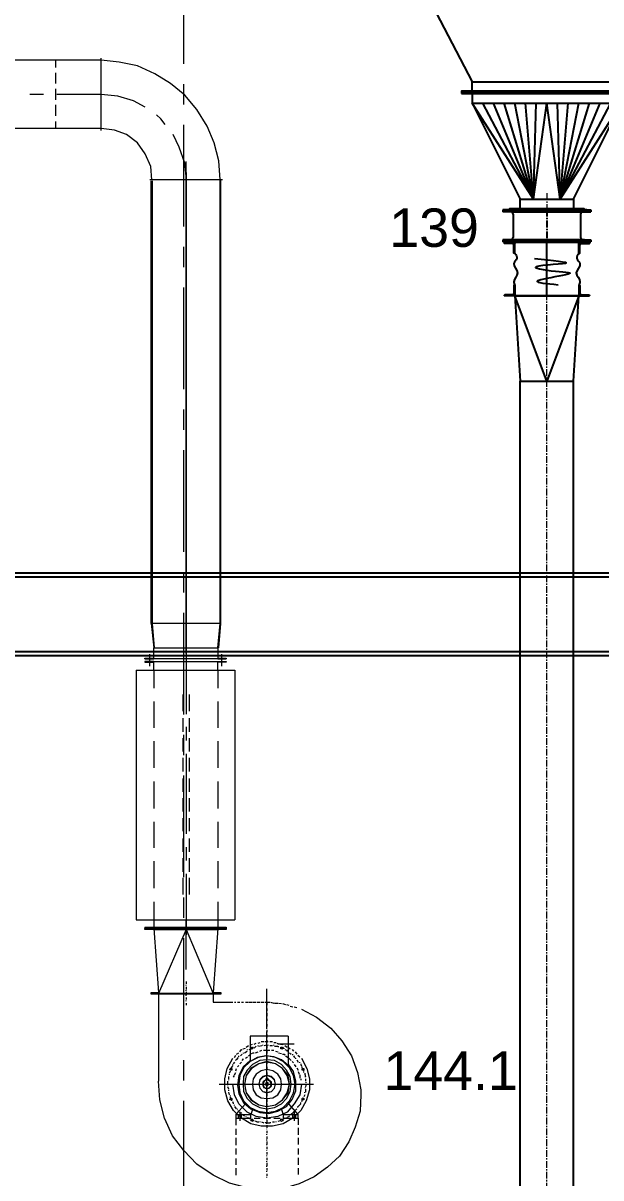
# Model space of a CAD drawing. Header units: millimetres. Extents: x 3220 to 226993, y 817 to 176024.
# Drawn here: x 125651 to 128357, y 151109 to 156518 of the extents above; entities that cross this region are included whole.
import ezdxf

# ---------------------------------------------------------------- set-up
doc = ezdxf.new("R2010")
doc.units = ezdxf.units.MM
doc.linetypes.add('ACAD_ISO03W100', pattern=[30, 12, -18])
doc.linetypes.add('AXES', pattern=[50.8, 31.75, -6.35, 6.35, -6.35])
doc.layers.add('Axe', color=1, linetype='AXES', lineweight=9)
doc.layers.add('Cache', color=3, linetype='ACAD_ISO03W100', lineweight=13)
doc.layers.add('Repère', color=76, linetype='Continuous')
doc.styles.get("Standard").update_dxf_attribs({"font": 'arial.ttf'})

# ---------------------------------------------------------------- blocks, each defined once
blk = doc.blocks.new('section 4-3')
for points in [[(14805, 17610), (195, 17610), (195, 18000), (14805, 18000)], [(195, 17981), (14805, 17981), (14805, 17629), (195, 17629)]]:
    blk.add_lwpolyline(points, close=True)
at = {"layer": 'Axe', "ltscale": 15}
blk.add_line((6000, -4000), (6000, 33046.2), dxfattribs=at)
blk = doc.blocks.new('ligne broyage 2')
at = {"color": 4, "linetype": 'Continuous', "lineweight": 15}
for points in [[(-769.8, 17615.8), (-762.6, 17704.1), (-740.9, 17789.4), (-707.6, 17867.5), (-659.8, 17945.6), (-603.4, 18012.2), (-536.9, 18067.1), (-463.1, 18112), (-382.1, 18149.6), (-296.8, 18167), (-211.4, 18175.6)], [(-211.4, 18175.6), (5588.5, 18175.6)], [(-0.2, 18140.9), (-0.2, 18175.6), (-0.2, 18175.6)], [(-0.2, 18067.1), (-0.2, 18116.3)], [(-0.2, 17990.5), (-0.2, 18041.1)], [(-0.2, 17915.3), (-0.2, 17967.3)], [(-448.6, 17615.8), (-444.3, 17678), (-418.3, 17737.3), (-382.1, 17789.4), (-330, 17827), (-273.6, 17848.7), (-211.4, 17855.9)], [(-211.4, 17855.9), (5588.5, 17855.9)], [(-0.2, 17855.9), (-0.2, 17889.2)], [(-772.7, 15537.7), (-772.7, 17615.8), (-772.7, 17615.8)], [(-769.1, 15537.7), (-769.1, 17615.8)], [(-461.7, 15423.4), (-451.5, 15537.7), (-451.5, 17611.5)], [(-446.5, 15537.7), (-446.5, 17611.5)], [(-762.6, 15423.4), (-772.7, 15537.7), (-772.7, 15537.7)], [(-772.7, 15537.7), (-451.5, 15537.7), (-451.5, 15537.7)], [(-757.5, 15423.4), (-769.1, 15537.7), (-446.5, 15537.7), (-458, 15423.4)]]:
    blk.add_lwpolyline(points, dxfattribs=at)
at = {"color": 4, "linetype": 'Continuous', "lineweight": 5}
for points in [[(-211.4, 17845.8), (-211.4, 18185.8), (-211.4, 18185.8)], [(-779.9, 17615.8), (-440, 17615.8), (-440, 17615.8)]]:
    blk.add_lwpolyline(points, dxfattribs=at)
at = {"color": 1, "linetype": 'Continuous', "lineweight": 5, "true_color": 0x000001}
for points in [[(-418.3, 17955.8), (-363.3, 17986.1), (-289.5, 18007.8), (-211.4, 18015.1)], [(-211.4, 18015.1), (-4.5, 18015.1)], [(-510.8, 17874.7), (-492, 17900.8), (-470.3, 17919.6)], [(-610.7, 17615.8), (-603.4, 17693.9), (-577.4, 17767.7), (-548.5, 17827)], [(-609.9, 15397.4), (-609.9, 17701.2)], [(-610.7, 15371.3), (-610.7, 17649.1)], [(-757.5, 15375.7), (-798, 15375.7), (-798, 15371.3)], [(-757.5, 15375.7), (-757.5, 15371.3), (-798, 15371.3)], [(-776.3, 15338.1), (-776.3, 15393)], [(-416.1, 15375.7), (-458, 15375.7)], [(-416.1, 15371.3), (-458, 15371.3), (-458, 15375.7)], [(-439.2, 15338.1), (-439.2, 15393)], [(-416.1, 15371.3), (-416.1, 15375.7)], [(-798, 15359.8), (-798, 15356.9)], [(-757.5, 15359.8), (-798, 15359.8)], [(-757.5, 15359.8), (-798, 15359.8), (-798, 15359.8)], [(-798, 15356.9), (-757.5, 15356.9)], [(-475.4, 15359.8), (-738.7, 15359.8)], [(-458, 15359.8), (-416.1, 15359.8)], [(-458, 15359.8), (-416.1, 15359.8)], [(-416.1, 15356.9), (-458, 15356.9)], [(-416.1, 15359.8), (-416.1, 15356.9)], [(-609.9, 13916.1), (-609.9, 14149)], [(-609.9, 14104.1), (-735.8, 13804.7), (-735.8, 13804.7)], [(-609.9, 14104.1), (-479.7, 13804.7)], [(-609.9, 13861.1), (-609.9, 13849.5)], [(-987.5, 13638.3), (-987.5, 13826.4)], [(-609.9, 13842.3), (-609.9, 13845.2)], [(-609.9, 13835.1), (-609.9, 13823.5)], [(-609.9, 13816.3), (-609.9, 13819.2)], [(-609.9, 13811.9), (-609.9, 13797.5)], [(-609.9, 13793.1), (-609.9, 13797.5)], [(-987.5, 13764.2), (-987.5, 13749.7)], [(-987.5, 13742.5), (-987.5, 13745.4)], [(-609.9, 13785.9), (-609.9, 13775.8)], [(-609.9, 13768.5), (-609.9, 13771.4)], [(-609.9, 13759.8), (-609.9, 13749.7), (-609.9, 13749.7)], [(-987.5, 13733.8), (-987.5, 13723.7)], [(-987.5, 13716.5), (-987.5, 13719.3)], [(-987.5, 13712.1), (-987.5, 13697.6)], [(-987.5, 13693.3), (-987.5, 13697.6)], [(-987.5, 13686.1), (-987.5, 13675.9)], [(-987.5, 13667.3), (-987.5, 13671.6)], [(-987.5, 13660), (-987.5, 13649.9)], [(-987.5, 13641.2), (-987.5, 13645.6)], [(-987.5, 13634), (-987.5, 13623.9)], [(-987.5, 13220.3), (-987.5, 13626.8)], [(-987.5, 13616.6), (-987.5, 13619.5)], [(-987.5, 13612.3), (-987.5, 13597.8)], [(-987.5, 13564.6), (-987.5, 13600.7)], [(-987.5, 13593.5), (-987.5, 13597.8)], [(-987.5, 13586.3), (-987.5, 13574.7)], [(-1094.5, 13526.9), (-1101.8, 13519.7)], [(-1087.3, 13531.3), (-1087.3, 13534.2)], [(-1072.8, 13541.4), (-1080.1, 13538.5), (-1083, 13534.2)], [(-1068.5, 13545.8), (-1068.5, 13548.6)], [(-1049.7, 13548.6), (-1061.3, 13545.8)], [(-1042.5, 13553), (-1042.5, 13557.3)], [(-1023.7, 13557.3), (-1039.6, 13557.3), (-1039.6, 13557.3)], [(-1020.8, 13560.2), (-1020.8, 13564.6)], [(-1002, 13560.2), (-1013.5, 13560.2)], [(-994.7, 13560.2), (-994.7, 13564.6)], [(-987.5, 13567.5), (-987.5, 13571.8)], [(-975.9, 13560.2), (-987.5, 13564.6)], [(-987.5, 13560.2), (-987.5, 13548.6)], [(-987.5, 13541.4), (-987.5, 13545.8)], [(-987.5, 13534.2), (-987.5, 13524.1)], [(-987.5, 13379.4), (-987.5, 13526.9)], [(-968.7, 13560.2), (-968.7, 13564.6)], [(-949.9, 13557.3), (-964.4, 13560.2)], [(-947, 13557.3), (-947, 13560.2)], [(-928.2, 13548.6), (-938.3, 13557.3)], [(-921, 13548.6), (-921, 13553)], [(-905, 13541.4), (-916.6, 13545.8)], [(-897.8, 13538.5), (-897.8, 13541.4)], [(-883.3, 13526.9), (-894.9, 13534.2)], [(-879, 13524.1), (-879, 13526.9)], [(-1146.6, 13474.9), (-1146.6, 13472), (-1149.5, 13464.7)], [(-1142.3, 13479.2), (-1142.3, 13482.1)], [(-1127.8, 13493.7), (-1135, 13482.1)], [(-1123.5, 13498), (-1123.5, 13500.9)], [(-1113.3, 13512.5), (-1116.2, 13508.1), (-1120.6, 13505.2)], [(-1109, 13515.4), (-1109, 13519.7)], [(-987.5, 13515.4), (-987.5, 13519.7)], [(-987.5, 13512.5), (-987.5, 13498)], [(-987.5, 13493.7), (-987.5, 13498)], [(-987.5, 13486.4), (-987.5, 13474.9)], [(-987.5, 13467.6), (-987.5, 13472)], [(-864.5, 13512.5), (-871.8, 13519.7)], [(-857.3, 13508.1), (-857.3, 13512.5)], [(-845.7, 13493.7), (-854.4, 13505.2)], [(-842.8, 13490.8), (-842.8, 13493.7)], [(-831.3, 13474.9), (-838.5, 13482.1)], [(-828.4, 13467.6), (-828.4, 13472)], [(-1165.4, 13431.5), (-1165.4, 13427.1), (-1168.3, 13415.6)], [(-1168.3, 13412.7), (-1168.3, 13415.6)], [(-1153.9, 13453.2), (-1161.1, 13441.6)], [(-1161.1, 13434.4), (-1161.1, 13438.7)], [(-1153.9, 13456.1), (-1153.9, 13460.4)], [(-987.5, 13460.4), (-987.5, 13448.8)], [(-987.5, 13441.6), (-987.5, 13445.9)], [(-987.5, 13434.4), (-987.5, 13422.8)], [(-987.5, 13415.6), (-987.5, 13419.9)], [(-819.7, 13453.2), (-828.4, 13464.7)], [(-819.7, 13445.9), (-819.7, 13448.8)], [(-812.5, 13431.5), (-816.8, 13441.6)], [(-812.5, 13422.8), (-812.5, 13427.1)], [(-809.6, 13405.4), (-809.6, 13415.6)], [(-764.7, 13379.4), (-1205.9, 13379.4), (-1205.9, 13379.4)], [(-1172.7, 13386.6), (-1172.7, 13389.5)], [(-1172.7, 13379.4), (-1168.3, 13367.8), (-1168.3, 13367.8)], [(-1168.3, 13405.4), (-1168.3, 13393.9)], [(-1168.3, 13360.6), (-1168.3, 13363.5)], [(-828.4, 13379.4), (-1146.6, 13379.4)], [(-987.5, 13412.7), (-987.5, 13398.2)], [(-987.5, 13393.9), (-987.5, 13398.2)], [(-987.5, 13386.6), (-987.5, 13375.1)], [(-987.5, 13367.8), (-987.5, 13372.2)], [(-987.5, 13360.6), (-987.5, 13349)], [(-809.6, 13398.2), (-809.6, 13401.1)], [(-809.6, 13356.3), (-805.2, 13367.8)], [(-805.2, 13379.4), (-805.2, 13393.9)], [(-805.2, 13379.4), (-805.2, 13382.3)], [(-805.2, 13375.1), (-805.2, 13379.4)], [(-1168.3, 13356.3), (-1168.3, 13341.8)], [(-1165.4, 13338.9), (-1165.4, 13341.8)], [(-1165.4, 13330.2), (-1161.1, 13320.1)], [(-1156.7, 13312.9), (-1156.7, 13315.7)], [(-1153.9, 13308.5), (-1149.5, 13296.9)], [(-987.5, 13341.8), (-987.5, 13346.1)], [(-987.5, 13334.6), (-987.5, 13323)], [(-987.5, 13315.7), (-987.5, 13320.1)], [(-987.5, 13312.9), (-987.5, 13296.9)], [(-819.7, 13308.5), (-816.8, 13320.1)], [(-816.8, 13323), (-816.8, 13327.3)], [(-812.5, 13330.2), (-809.6, 13341.8), (-809.6, 13341.8)], [(-809.6, 13349), (-809.6, 13353.4)], [(-1146.6, 13289.7), (-1146.6, 13294)], [(-1146.6, 13286.8), (-1135, 13275.2)], [(-1132.2, 13270.9), (-1132.2, 13275.2)], [(-1127.8, 13263.7), (-1120.6, 13256.4)], [(-1116.2, 13249.2), (-1116.2, 13253.5)], [(-987.5, 13294), (-987.5, 13296.9)], [(-987.5, 13286.8), (-987.5, 13275.2)], [(-987.5, 13268), (-987.5, 13270.9)], [(-987.5, 13260.8), (-987.5, 13249.2)], [(-864.5, 13246.3), (-857.3, 13249.2), (-854.4, 13256.4)], [(-850.1, 13260.8), (-850.1, 13263.7)], [(-845.7, 13263.7), (-838.5, 13275.2)], [(-835.6, 13279.6), (-835.6, 13282.5)], [(-831.3, 13286.8), (-831.3, 13289.7), (-828.4, 13296.9)], [(-824, 13301.3), (-824, 13305.6)], [(-1113.3, 13246.3), (-1101.8, 13237.6)], [(-1097.4, 13234.7), (-1097.4, 13237.6)], [(-1094.5, 13230.4), (-1083, 13223.2)], [(-1080.1, 13220.3), (-1080.1, 13223.2)], [(-1072.8, 13220.3), (-1061.3, 13213)], [(-1054, 13213), (-1054, 13215.9)], [(-1049.7, 13208.7), (-1039.6, 13204.4)], [(-1030.9, 13201.5), (-1030.9, 13204.4)], [(-1023.7, 13201.5), (-1013.5, 13201.5)], [(-1004.9, 13197.1), (-1004.9, 13201.5)], [(-987.5, 13242), (-987.5, 13246.3)], [(-987.5, 13234.7), (-987.5, 13223.2)], [(-987.5, 13215.9), (-987.5, 13220.3)], [(-987.5, 13213), (-987.5, 13197.1)], [(-983.2, 13197.1), (-983.2, 13201.5)], [(-975.9, 13197.1), (-964.4, 13201.5)], [(-957.1, 13201.5), (-957.1, 13204.4)], [(-949.9, 13201.5), (-942.7, 13201.5), (-938.3, 13204.4)], [(-935.4, 13204.4), (-935.4, 13208.7)], [(-928.2, 13208.7), (-916.6, 13213)], [(-909.4, 13215.9), (-909.4, 13220.3)], [(-905, 13220.3), (-897.8, 13220.3), (-894.9, 13223.2)], [(-890.6, 13227.5), (-890.6, 13230.4)], [(-883.3, 13230.4), (-871.8, 13237.6)], [(-868.9, 13242), (-868.9, 13246.3)], [(-1002, 13197.1), (-987.5, 13197.1)], [(-987.5, 13194.2), (-987.5, 13197.1)], [(-987.5, 13187), (-987.5, 13175.4)], [(-987.5, 13168.2), (-987.5, 13171.1)], [(-987.5, 13161), (-987.5, 13149.4)], [(-987.5, 13142.2), (-987.5, 13145.1)], [(-987.5, 13134.9), (-987.5, 13123.4)], [(-987.5, 13116.1), (-987.5, 13120.5)], [(-987.5, 13111.8), (-987.5, 13097.3)], [(-987.5, 13094.4), (-987.5, 13097.3)], [(-987.5, 13085.7), (-987.5, 13075.6)], [(-987.5, 13068.4), (-987.5, 13071.3)], [(-987.5, 13061.1), (-987.5, 13049.6)], [(-987.5, 13042.3), (-987.5, 13045.2)], [(-987.5, 13035.1), (-987.5, 13023.5)], [(-987.5, 13016.3), (-987.5, 13019.2)], [(-987.5, 13012), (-987.5, 12997.5)], [(-987.5, 12993.2), (-987.5, 12997.5)], [(-987.5, 12985.9), (-987.5, 12975.8)], [(-987.5, 12968.6), (-987.5, 12971.5)], [(-987.5, 12959.9), (-987.5, 12949.8)], [(-987.5, 12942.5), (-987.5, 12945.4)]]:
    blk.add_lwpolyline(points, dxfattribs=at)
at = {"color": 1, "linetype": 'Continuous', "lineweight": 5}
blk.add_lwpolyline([(59.1, 18015.1), (122.8, 18015.1)], dxfattribs=at)
at = {"color": 4, "linetype": 'Continuous', "lineweight": 15}
blk.add_lwpolyline([(-458, 15371.3), (-458, 15423.4), (-757.5, 15423.4), (-757.5, 15371.3)], close=True, dxfattribs=at)
at = {"color": 5, "linetype": 'Continuous', "lineweight": 5, "true_color": 0x000005}
for points in [[(-609.9, 15397.4), (-609.9, 15112.4)], [(-624.4, 15205), (-624.4, 15126.9)], [(-594, 15205), (-594, 15126.9)], [(-624.4, 15093.6), (-624.4, 15029.9)], [(-594, 15093.6), (-594, 15029.9)], [(-609.9, 15053.1), (-609.9, 14989.4)], [(-624.4, 15001), (-624.4, 14937.4)], [(-594, 15001), (-594, 14937.4)], [(-624.4, 14908.4), (-624.4, 14844.8)], [(-609.9, 14927.2), (-609.9, 14552.6)], [(-594, 14908.4), (-594, 14844.8)], [(-624.4, 14811.5), (-624.4, 14749.3)], [(-594, 14811.5), (-594, 14749.3)], [(-624.4, 14718.9), (-624.4, 14656.7)], [(-594, 14718.9), (-594, 14656.7)], [(-624.4, 14626.3), (-624.4, 14564.1)], [(-594, 14626.3), (-594, 14564.1)], [(-624.4, 14530.9), (-624.4, 14467.2)], [(-594, 14530.9), (-594, 14467.2)], [(-609.9, 14490.4), (-609.9, 14426.7)], [(-624.4, 14438.3), (-624.4, 14374.6)], [(-594, 14438.3), (-594, 14374.6)], [(-624.4, 14345.7), (-624.4, 14267.6), (-624.4, 14267.6)], [(-609.9, 14364.5), (-609.9, 14079.5), (-609.9, 14079.5)], [(-594, 14345.7), (-594, 14267.6), (-594, 14267.6)]]:
    blk.add_lwpolyline(points, dxfattribs=at)
at = {"color": 7, "linetype": 'Continuous', "lineweight": 15, "true_color": 0x000007}
for points in [[(-375.6, 15319.3), (-838.5, 15319.3)], [(-838.5, 15319.3), (-838.5, 14149)], [(-439.2, 15359.8), (-776.3, 15359.8)], [(-757.5, 15319.3), (-757.5, 15359.8)], [(-757.5, 15319.3), (-757.5, 15233.9)], [(-458, 15319.3), (-458, 15359.8)], [(-458, 15319.3), (-458, 15233.9)], [(-375.6, 15319.3), (-375.6, 14149)], [(-757.5, 15171.7), (-757.5, 15048.8)], [(-458, 15171.7), (-458, 15048.8)], [(-757.5, 14986.5), (-757.5, 14860.7)], [(-458, 14986.5), (-458, 14860.7)], [(-757.5, 14797), (-757.5, 14671.2)], [(-458, 14797), (-458, 14671.2)], [(-757.5, 14609), (-757.5, 14486)], [(-458, 14609), (-458, 14486)], [(-757.5, 14423.8), (-757.5, 14298)], [(-458, 14423.8), (-458, 14298)], [(-757.5, 14234.3), (-757.5, 14149), (-757.5, 14149)], [(-458, 14234.3), (-458, 14149), (-458, 14149)], [(-375.6, 14149), (-838.5, 14149), (-838.5, 14149)], [(-757.5, 14149), (-757.5, 14108.5)], [(-458, 14149), (-458, 14108.5)], [(-798, 14115.7), (-798, 14108.5)], [(-439.2, 14115.7), (-776.3, 14115.7)], [(-439.2, 14108.5), (-776.3, 14108.5)], [(-416.1, 14108.5), (-757.5, 14108.5), (-735.8, 13809)], [(-458, 14104.1), (-757.5, 14104.1), (-757.5, 14104.1)], [(-458, 14108.5), (-479.7, 13809), (-479.7, 13809)], [(-416.1, 14115.7), (-416.1, 14108.5)], [(-735.8, 13804.7), (-479.7, 13804.7), (-479.7, 13393.9)], [(-735.8, 13804.7), (-735.8, 13764.2), (-735.8, 13764.2)], [(-735.8, 13764.2), (-828.4, 13764.2), (-828.4, 13764.2)], [(-1149.5, 13730.9), (-1220.4, 13693.3), (-1286.9, 13641.2), (-1339, 13583.4), (-1383.9, 13512.5), (-1412.8, 13434.4), (-1427.3, 13353.4)], [(-1149.5, 13500.9), (-1175.6, 13453.2), (-1187.1, 13405.4), (-1187.1, 13353.4), (-1172.7, 13301.3), (-1146.6, 13256.4), (-1109, 13220.3), (-1064.2, 13194.2), (-1013.5, 13182.7), (-961.5, 13182.7), (-912.3, 13194.2), (-868.9, 13220.3), (-831.3, 13256.4), (-805.2, 13301.3), (-790.8, 13353.4), (-790.8, 13405.4), (-802.3, 13453.2), (-828.4, 13500.9)], [(-1427.3, 13330.2), (-1424.4, 13253.5), (-1401.2, 13178.3), (-1372.3, 13108.9), (-1327.4, 13042.3), (-1272.5, 12990.3), (-1208.8, 12945.4), (-1139.4, 12912.2), (-1064.2, 12890.5), (-987.5, 12886.1), (-902.1, 12893.3), (-812.5, 12916.5), (-735.8, 12952.7), (-660.6, 13004.7), (-598.4, 13068.4), (-546.3, 13137.8), (-508.7, 13220.3), (-487, 13305.6), (-479.7, 13393.9)], [(-1149.5, 13379.4), (-1142.3, 13330.2), (-1116.2, 13286.8), (-1083, 13249.2), (-1039.6, 13227.5), (-987.5, 13220.3), (-938.3, 13227.5), (-894.9, 13249.2), (-857.3, 13286.8), (-835.6, 13330.2), (-828.4, 13379.4)], [(-1427.3, 13353.4), (-1427.3, 13330.2), (-1427.3, 13330.2)]]:
    blk.add_lwpolyline(points, dxfattribs=at)
at = {"color": 7, "linetype": 'Continuous', "lineweight": 5, "true_color": 0x000007}
for points in [[(-416.1, 14115.7), (-798, 14115.7)], [(-416.1, 14108.5), (-798, 14108.5)], [(-1116.2, 13742.5), (-1127.8, 13738.1), (-1127.8, 13738.1)], [(-1097.4, 13745.4), (-1109, 13742.5)], [(-1080.1, 13752.6), (-1090.2, 13749.7)], [(-1061.3, 13757), (-1075.7, 13752.6)], [(-1042.5, 13759.8), (-1056.9, 13757)], [(-1023.7, 13759.8), (-1039.6, 13759.8)], [(-1004.9, 13764.2), (-1020.8, 13759.8)], [(-987.5, 13764.2), (-1002, 13764.2)], [(-980.3, 13764.2), (-987.5, 13764.2), (-987.5, 13764.2)], [(-961.5, 13764.2), (-975.9, 13764.2)], [(-942.7, 13764.2), (-957.1, 13764.2)], [(-923.8, 13764.2), (-938.3, 13764.2)], [(-905, 13764.2), (-921, 13764.2)], [(-887.7, 13764.2), (-902.1, 13764.2)], [(-868.9, 13764.2), (-879, 13764.2)], [(-850.1, 13764.2), (-861.6, 13764.2)], [(-835.6, 13764.2), (-842.8, 13764.2)], [(-1087.3, 13605.1), (-909.4, 13605.1)], [(-1087.3, 13605.1), (-1087.3, 13467.6)], [(-1002, 13579), (-1013.5, 13579)], [(-980.3, 13579), (-994.7, 13579)], [(-961.5, 13579), (-975.9, 13579)], [(-909.4, 13605.1), (-909.4, 13486.4)], [(-1120.6, 13531.3), (-1127.8, 13519.7), (-1127.8, 13519.7)], [(-1116.2, 13567.5), (-1039.6, 13567.5)], [(-1106.1, 13541.4), (-1113.3, 13534.2), (-1113.3, 13534.2)], [(-1087.3, 13553), (-1097.4, 13545.8)], [(-1072.8, 13560.2), (-1083, 13553)], [(-1054, 13567.5), (-1061.3, 13567.5), (-1064.2, 13564.6)], [(-1042.5, 13526.9), (-1056.9, 13524.1)], [(-1035.2, 13571.8), (-1049.7, 13567.5)], [(-1028, 13534.2), (-1039.6, 13531.3)], [(-1020.8, 13574.7), (-1030.9, 13574.7)], [(-1009.2, 13538.5), (-1020.8, 13538.5)], [(-990.4, 13538.5), (-1002, 13538.5)], [(-971.6, 13538.5), (-983.2, 13538.5)], [(-954.2, 13534.2), (-964.4, 13538.5)], [(-947, 13571.8), (-957.1, 13574.7)], [(-935.4, 13526.9), (-947, 13531.3)], [(-928.2, 13567.5), (-938.3, 13571.8)], [(-916.6, 13524.1), (-923.8, 13526.9), (-928.2, 13526.9)], [(-909.4, 13564.6), (-912.3, 13564.6), (-921, 13567.5)], [(-890.6, 13553), (-902.1, 13560.2)], [(-876.1, 13545.8), (-887.7, 13548.6)], [(-861.6, 13531.3), (-868.9, 13541.4), (-871.8, 13541.4)], [(-845.7, 13519.7), (-857.3, 13526.9)], [(-1132.2, 13515.4), (-1142.3, 13508.1), (-1142.3, 13508.1)], [(-909.4, 13490.8), (-876.1, 13460.4), (-857.3, 13419.9), (-850.1, 13375.1), (-857.3, 13334.6), (-879, 13294), (-912.3, 13263.7), (-954.2, 13246.3), (-997.6, 13242), (-1039.6, 13253.5), (-1080.1, 13275.2), (-1106.1, 13308.5), (-1123.5, 13349), (-1123.5, 13393.9), (-1113.3, 13438.7), (-1087.3, 13474.9)], [(-1116.2, 13472), (-1123.5, 13460.4)], [(-1106.1, 13486.4), (-1113.3, 13479.2), (-1113.3, 13479.2)], [(-1090.2, 13500.9), (-1101.8, 13490.8)], [(-1087.3, 13467.6), (-1056.9, 13493.7), (-1020.8, 13508.1), (-983.2, 13512.5), (-942.7, 13505.2), (-909.4, 13486.4)], [(-1075.7, 13512.5), (-1087.3, 13505.2)], [(-1061.3, 13519.7), (-1068.5, 13519.7), (-1072.8, 13515.4)], [(-902.1, 13512.5), (-912.3, 13519.7)], [(-887.7, 13500.9), (-897.8, 13508.1)], [(-871.8, 13490.8), (-879, 13498), (-879, 13498)], [(-861.6, 13474.9), (-868.9, 13482.1)], [(-835.6, 13505.2), (-842.8, 13515.4)], [(-1142.3, 13422.8), (-1142.3, 13408.3)], [(-1135, 13438.7), (-1139.4, 13427.1)], [(-1127.8, 13456.1), (-1135, 13445.9)], [(-850.1, 13460.4), (-857.3, 13467.6)], [(-842.8, 13441.6), (-845.7, 13453.2)], [(-835.6, 13422.8), (-842.8, 13434.4)], [(-831.3, 13412.7), (-835.6, 13419.9)], [(-1146.6, 13405.4), (-1146.6, 13398.2), (-1146.6, 13398.2)], [(-983.2, 13401.1), (-968.7, 13389.5), (-968.7, 13372.2), (-980.3, 13360.6), (-997.6, 13360.6), (-1009.2, 13372.2), (-1009.2, 13389.5), (-994.7, 13401.1)], [(-994.7, 13405.4), (-983.2, 13405.4)], [(-994.7, 13405.4), (-994.7, 13401.1)], [(-987.5, 13372.2), (-990.4, 13372.2), (-994.7, 13379.4), (-994.7, 13382.3), (-990.4, 13386.6), (-987.5, 13386.6), (-983.2, 13382.3), (-980.3, 13379.4)], [(-983.2, 13405.4), (-983.2, 13401.1)], [(-1135, 13237.6), (-1090.2, 13286.8)], [(-1056.9, 13260.8), (-1064.2, 13237.6)], [(-921, 13260.8), (-912.3, 13237.6)], [(-887.7, 13286.8), (-842.8, 13237.6)], [(-1064.2, 13237.6), (-1135, 13237.6)], [(-1135, 13220.3), (-1135, 13237.6)], [(-1064.2, 13220.3), (-1135, 13220.3)], [(-1113.3, 13220.3), (-1135, 13220.3), (-1135, 13220.3)], [(-1135, 13220.3), (-1135, 13189.9)], [(-1123.5, 13220.3), (-1123.5, 13237.6)], [(-1116.2, 13249.2), (-1116.2, 13208.7)], [(-1109, 13220.3), (-1109, 13237.6)], [(-1068.5, 13220.3), (-1097.4, 13220.3)], [(-1064.2, 13237.6), (-1064.2, 13220.3)], [(-1020.8, 13220.3), (-1049.7, 13220.3)], [(-971.6, 13220.3), (-1004.9, 13220.3)], [(-928.2, 13220.3), (-957.1, 13220.3)], [(-842.8, 13237.6), (-912.3, 13237.6)], [(-912.3, 13220.3), (-912.3, 13237.6)], [(-842.8, 13220.3), (-912.3, 13220.3)], [(-879, 13220.3), (-909.4, 13220.3)], [(-868.9, 13220.3), (-868.9, 13237.6)], [(-842.8, 13220.3), (-864.5, 13220.3)], [(-861.6, 13249.2), (-861.6, 13208.7)], [(-854.4, 13220.3), (-854.4, 13237.6)], [(-842.8, 13237.6), (-842.8, 13220.3)], [(-842.8, 13220.3), (-842.8, 13187)], [(-1135, 13175.4), (-1135, 13142.2)], [(-842.8, 13171.1), (-842.8, 13142.2)], [(-1135, 13127.7), (-1135, 13097.3)], [(-842.8, 13127.7), (-842.8, 13094.4)], [(-1135, 13078.5), (-1135, 13049.6)], [(-842.8, 13078.5), (-842.8, 13049.6)], [(-1135, 13035.1), (-1135, 13001.8)], [(-1135, 12985.9), (-1135, 12957)], [(-842.8, 13030.8), (-842.8, 13001.8)], [(-842.8, 12985.9), (-842.8, 12952.7)]]:
    blk.add_lwpolyline(points, dxfattribs=at)
at = {"color": 7, "linetype": 'Continuous', "lineweight": 15, "true_color": 0x000007}
for points in [[(-757.5, 14104.1), (-757.5, 14108.5), (-798, 14108.5), (-798, 14104.1)], [(-416.1, 14104.1), (-416.1, 14108.5), (-458, 14108.5), (-458, 14104.1)], [(-735.8, 13804.7), (-735.8, 13809), (-772, 13809), (-772, 13804.7)], [(-446.5, 13801.8), (-446.5, 13804.7), (-772, 13804.7), (-772, 13801.8)], [(-446.5, 13804.7), (-446.5, 13809), (-479.7, 13809), (-479.7, 13804.7)]]:
    blk.add_lwpolyline(points, close=True, dxfattribs=at)
at = {"color": 7, "linetype": 'Continuous', "lineweight": 5, "true_color": 0x000007}
for points in [[(-1054, 13548.6), (-1054, 13553), (-1061.3, 13553), (-1064.2, 13548.6), (-1061.3, 13545.8), (-1054, 13545.8)], [(-912.3, 13548.6), (-916.6, 13553), (-921, 13553), (-923.8, 13548.6), (-921, 13545.8), (-916.6, 13545.8)], [(-1120.6, 13379.4), (-1113.3, 13419.9), (-1094.5, 13456.1), (-1064.2, 13486.4), (-1028, 13505.2), (-987.5, 13512.5), (-947, 13505.2), (-909.4, 13486.4), (-879, 13456.1), (-861.6, 13419.9), (-857.3, 13379.4), (-861.6, 13338.9), (-879, 13301.3), (-909.4, 13270.9), (-947, 13253.5), (-987.5, 13246.3), (-1028, 13253.5), (-1064.2, 13270.9), (-1094.5, 13301.3), (-1113.3, 13338.9)], [(-1101.8, 13379.4), (-1097.4, 13415.6), (-1080.1, 13445.9), (-1056.9, 13472), (-1023.7, 13490.8), (-987.5, 13493.7), (-954.2, 13490.8), (-921, 13472), (-894.9, 13445.9), (-879, 13415.6), (-876.1, 13379.4), (-879, 13346.1), (-894.9, 13312.9), (-921, 13286.8), (-954.2, 13270.9), (-987.5, 13263.7), (-1023.7, 13270.9), (-1056.9, 13286.8), (-1080.1, 13312.9), (-1097.4, 13346.1)], [(-1094.5, 13379.4), (-1087.3, 13419.9), (-1061.3, 13453.2), (-1028, 13474.9), (-987.5, 13486.4), (-949.9, 13474.9), (-912.3, 13453.2), (-890.6, 13419.9), (-883.3, 13379.4), (-890.6, 13338.9), (-912.3, 13305.6), (-949.9, 13282.5), (-987.5, 13275.2), (-1028, 13282.5), (-1061.3, 13305.6), (-1087.3, 13338.9)], [(-1094.5, 13379.4), (-1083, 13419.9), (-1061.3, 13453.2), (-1028, 13474.9), (-987.5, 13482.1), (-949.9, 13474.9), (-916.6, 13453.2), (-890.6, 13419.9), (-883.3, 13379.4), (-890.6, 13338.9), (-916.6, 13305.6), (-949.9, 13282.5), (-987.5, 13275.2), (-1028, 13282.5), (-1061.3, 13305.6), (-1083, 13338.9)], [(-1153.9, 13448.8), (-1153.9, 13453.2), (-1161.1, 13453.2), (-1161.1, 13445.9), (-1153.9, 13445.9)], [(-1056.9, 13379.4), (-1054, 13405.4), (-1039.6, 13427.1), (-1016.4, 13441.6), (-987.5, 13448.8), (-961.5, 13441.6), (-938.3, 13427.1), (-923.8, 13405.4), (-921, 13379.4), (-923.8, 13353.4), (-938.3, 13330.2), (-961.5, 13315.7), (-987.5, 13312.9), (-1016.4, 13315.7), (-1039.6, 13330.2), (-1054, 13353.4)], [(-1028, 13379.4), (-1023.7, 13398.2), (-1009.2, 13412.7), (-987.5, 13419.9), (-968.7, 13412.7), (-954.2, 13398.2), (-949.9, 13379.4), (-954.2, 13360.6), (-968.7, 13346.1), (-987.5, 13341.8), (-1009.2, 13346.1), (-1023.7, 13360.6)], [(-1028, 13379.4), (-1023.7, 13401.1), (-1009.2, 13415.6), (-987.5, 13419.9), (-968.7, 13415.6), (-954.2, 13401.1), (-949.9, 13379.4), (-954.2, 13360.6), (-968.7, 13346.1), (-987.5, 13338.9), (-1009.2, 13346.1), (-1023.7, 13360.6)], [(-812.5, 13448.8), (-816.8, 13453.2), (-824, 13453.2), (-824, 13445.9), (-816.8, 13445.9)], [(-1009.2, 13379.4), (-1002, 13393.9), (-987.5, 13401.1), (-975.9, 13393.9), (-968.7, 13379.4), (-975.9, 13363.5), (-987.5, 13360.6), (-1002, 13363.5)], [(-1009.2, 13379.4), (-1002, 13393.9), (-987.5, 13401.1), (-971.6, 13393.9), (-968.7, 13379.4), (-971.6, 13363.5), (-987.5, 13360.6), (-1002, 13363.5)], [(-994.7, 13379.4), (-994.7, 13386.6), (-983.2, 13386.6), (-983.2, 13375.1), (-987.5, 13372.2), (-994.7, 13375.1)], [(-1153.9, 13308.5), (-1153.9, 13312.9), (-1156.7, 13315.7), (-1161.1, 13312.9), (-1161.1, 13305.6), (-1153.9, 13305.6)], [(-812.5, 13308.5), (-816.8, 13312.9), (-819.7, 13315.7), (-824, 13312.9), (-824, 13305.6), (-816.8, 13305.6)], [(-1054, 13213), (-1054, 13215.9), (-1061.3, 13215.9), (-1064.2, 13213), (-1061.3, 13208.7), (-1056.9, 13204.4), (-1054, 13208.7)], [(-912.3, 13213), (-916.6, 13215.9), (-921, 13215.9), (-923.8, 13213), (-921, 13208.7), (-921, 13204.4), (-916.6, 13208.7)]]:
    blk.add_lwpolyline(points, close=True, dxfattribs=at)
blk = doc.blocks.new('138 L')
at = {"color": 252}
for p in [(-62.5, -250), (62.5, -250)]:
    blk.add_line(p, (0, 200), dxfattribs=at)
at = {"color": 0}
for points in [[(-1000, 1495), (1000, 1495), (1000, 1500), (-1000, 1500)], [(-750, 1210), (-550, 1210), (-550, 1450), (-750, 1450)], [(-740, 1450), (-740, 1210), (-730, 1210), (-730, 1450)], [(-560, 1450), (-560, 1210), (-570, 1210), (-570, 1450)], [(750, 1210), (550, 1210), (550, 1450), (750, 1450)], [(560, 1450), (560, 1210), (570, 1210), (570, 1450)], [(740, 1450), (740, 1210), (730, 1210), (730, 1450)], [(-750, 1200), (-550, 1200), (-550, 1210), (-750, 1210)], [(750, 1200), (550, 1200), (550, 1210), (750, 1210)], [(-125, -250), (125, -250), (125, -295), (-125, -295)], [(-175, -300), (175, -300), (175, -295), (-175, -295)]]:
    blk.add_lwpolyline(points, close=True, dxfattribs=at)
for points in [[(-950, 1495), (-950, 1450), (950, 1450), (950, 1495)], [(-950, 1450), (-350, 300)], [(350, 300), (950, 1450)], [(-350, 200), (-125, -250), (125, -250), (350, 200)]]:
    blk.add_lwpolyline(points, dxfattribs=at)
at = {"color": 2}
for points in [[(-710, 1200), (-710, 1160), (-590, 1160), (-590, 1200), (-710, 1200), (-710, 1125), (-590, 1125), (-590, 1075), (-710, 1075), (-710, 1000), (-590, 1000), (-590, 1040), (-710, 1040), (-710, 1125), (-590, 1125), (-590, 1040)], [(-590, 1200), (-590, 1125)], [(710, 1200), (710, 1160), (590, 1160), (590, 1200), (710, 1200), (710, 1125), (590, 1125), (590, 1075), (710, 1075), (710, 1000), (590, 1000), (590, 1040), (710, 1040), (710, 1125), (590, 1125), (590, 1040)], [(590, 1200), (590, 1125)]]:
    blk.add_lwpolyline(points, dxfattribs=at)
for points in [[(-350, 255), (-350, 300), (350, 300), (350, 255)], [(-350, 245), (-350, 200), (350, 200), (350, 245)]]:
    blk.add_lwpolyline(points)
for points in [[(-400, 250), (400, 250), (400, 255), (-400, 255)], [(-400, 245), (400, 245), (400, 250), (-400, 250)]]:
    blk.add_lwpolyline(points, close=True)
at = {"color": 252}
for points in [[(-62.5, -250), (-350, 200)], [(-62.5, -250), (-300, 200)], [(-62.5, -250), (-250, 200)], [(-62.5, -250), (-200, 200)], [(-62.5, -250), (-150, 200)], [(-62.5, -250), (-100, 200)], [(-62.5, -250), (-50, 200)], [(62.5, -250), (50, 200)], [(62.5, -250), (350, 200)], [(62.5, -250), (300, 200)], [(62.5, -250), (250, 200)], [(62.5, -250), (200, 200)], [(62.5, -250), (150, 200)], [(62.5, -250), (100, 200)]]:
    blk.add_lwpolyline(points, dxfattribs=at)
at = {"layer": 'Axe'}
blk.add_line((0, -222.4), (0, -300), dxfattribs=at)
at = {"layer": 'Cache'}
for points in [[(100, 1210), (-100, 1210), (-100, 1450), (100, 1450)], [(-90, 1450), (-90, 1210), (-80, 1210), (-80, 1450)], [(90, 1450), (90, 1210), (80, 1210), (80, 1450)], [(100, 1200), (-100, 1200), (-100, 1210), (100, 1210)]]:
    blk.add_lwpolyline(points, close=True, dxfattribs=at)
blk = doc.blocks.new('139 L')
at = {"color": 6}
for p, q in [((-206.5, 0), (-206.5, -9.3)), ((188, 0), (-206.5, 0)), ((-188, 0), (206.5, 0)), ((-150, -9.3), (-150, 0)), ((150, -9.3), (150, 0)), ((206.5, 0), (206.5, -9.3)), ((-156.9, -9.3), (-206.5, -9.3)), ((-158, -20.8), (-158, -129.2)), ((-156.9, -9.3), (176, -9.3)), ((156.9, -9.3), (206.5, -9.3)), ((158, -20.8), (158, -129.2)), ((-206.5, -140.7), (-206.5, -150)), ((-156.9, -140.7), (-206.5, -140.7)), ((188, -150), (-206.5, -150)), ((-188, -150), (206.5, -150)), ((176, -140.7), (-156.9, -140.7)), ((-150, -140.7), (-150, -150)), ((150, -140.7), (150, -150)), ((156.9, -140.7), (206.5, -140.7)), ((206.5, -140.7), (206.5, -150))]:
    blk.add_line(p, q, dxfattribs=at)
for centre, start, end in [((-169.5, -20.8), 0, 90), ((169.5, -20.8), 90, 180), ((-169.5, -129.2), 270, 0), ((169.5, -129.2), 180, 270)]:
    blk.add_arc(centre, 11.5, start, end, dxfattribs=at)
at = {"layer": 'Axe', "lineweight": -3}
blk.add_line((0, 0), (0, -150), dxfattribs=at)
blk = doc.blocks.new('L50X50X5')
at = {"color": 5, "linetype": 'Continuous'}
for p, q in [((0, 0), (0, 50)), ((0, 50), (2.5, 50)), ((50, 0), (0, 0)), ((5, 10), (5, 47.5)), ((47.5, 5), (10, 5)), ((50, 2.5), (50, 0))]:
    blk.add_line(p, q, dxfattribs=at)
for centre, radius, start, end in [((2.5, 47.5), 2.5, 0, 90), ((10, 10), 5, 180, 270), ((47.5, 2.5), 2.5, 0, 90)]:
    blk.add_arc(centre, radius, start, end, dxfattribs=at)
blk = doc.blocks.new('139.01 L')
at = {"color": 5}
blk.add_line((150, -253.5), (-149.9, -253.5), dxfattribs=at)
blk.add_lwpolyline([(150, -8.5), (150, -8.5), (150, -3.5), (-149.9, -3.5), (-149.9, -8.5)], dxfattribs=at)
for points in [[(-149.9, -53.5), (-140.8, -78.3), (-154.9, -102), (-137.7, -145.8), (-154.9, -186.9), (-149.9, -203.5)], [(150, -53.5), (140.9, -78.3), (155, -102), (137.8, -145.8), (155, -186.9), (150, -203.5)], [(-57.3, -77.9), (86.1, -100.9), (-52.5, -120.4), (1.6, -132.9), (109, -146.8), (-0.3, -171.8), (-44, -183.6), (53.6, -201)]]:
    blk.add_spline(points, degree=3, dxfattribs=at)
at = {"layer": 'Axe', "lineweight": -3, "ltscale": 15}
blk.add_line((-0.1, -250), (-0.1, 0), dxfattribs=at)
at = {"color": 5, "xscale": -1}
for p, rotation in [((-149.9, -3.5), 90), ((150, -253.5), 270)]:
    blk.add_blockref('L50X50X5', p, dxfattribs=dict(at, rotation=rotation))
at = {"color": 5}
for p, rotation in [((150, -3.5), 270), ((-149.9, -253.5), 90)]:
    blk.add_blockref('L50X50X5', p, dxfattribs=dict(at, rotation=rotation))
blk = doc.blocks.new('139.01')
blk.add_blockref('139.01 L', (0, -0.8))

msp = doc.modelspace()

# ---------------------------------------------------------------- linework, layer by layer
at = {"color": 4}
msp.add_lwpolyline([(127954.4, 155241.3), (127979.1, 154841.3), (128229.1, 154841.3), (128254.3, 155241.3), (128104.1, 154841.3), (127954.4, 155241.3), (128254.1, 155239.1)], dxfattribs=at)
at = {"color": 4, "elevation": 0}
for points in [[(126206.7, 142515.8), (127962.4, 145556.8, 0.131652), (127979.1, 145619.3), (127979.1, 154841.3)], [(126423.2, 142390.8), (128178.9, 145431.8, 0.131652), (128229.1, 145619.3), (128229.1, 154841.3)]]:
    msp.add_lwpolyline(points, format="xyb", dxfattribs=at)
at = {"layer": 'Axe', "elevation": 0}
msp.add_lwpolyline([(126314.9, 142453.3), (128070.7, 145494.3, 0.131652), (128104.1, 145619.3), (128104.1, 155240.2)], format="xyb", dxfattribs=at)

# ---------------------------------------------------------------- block references
at = {"color": 2}
msp.add_blockref('section 4-3', (120404.1, 135943.7), dxfattribs=at)
for name, p in [('138 L', (128104.1, 155943.7)), ('139 L', (128104.1, 155643.7)), ('139.01', (128104.3, 155494.5))]:
    msp.add_blockref(name, p)
at = {"xscale": -1}
msp.add_blockref('ligne broyage 2', (125804.9, 138168.5), dxfattribs=at)

# ---------------------------------------------------------------- texts
at = {"layer": 'Repère', "char_height": 180, "attachment_point": 1}
for s, width, insert in [('139', 741.392, (127366.3, 155649.9)), ('144.1', 7197.386, (127339, 151701.3))]:
    msp.add_mtext_dynamic_manual_height_columns(s, width=width, gutter_width=12.5, heights=[0], dxfattribs=dict(at, insert=insert))

doc.saveas('drawing.dxf')
